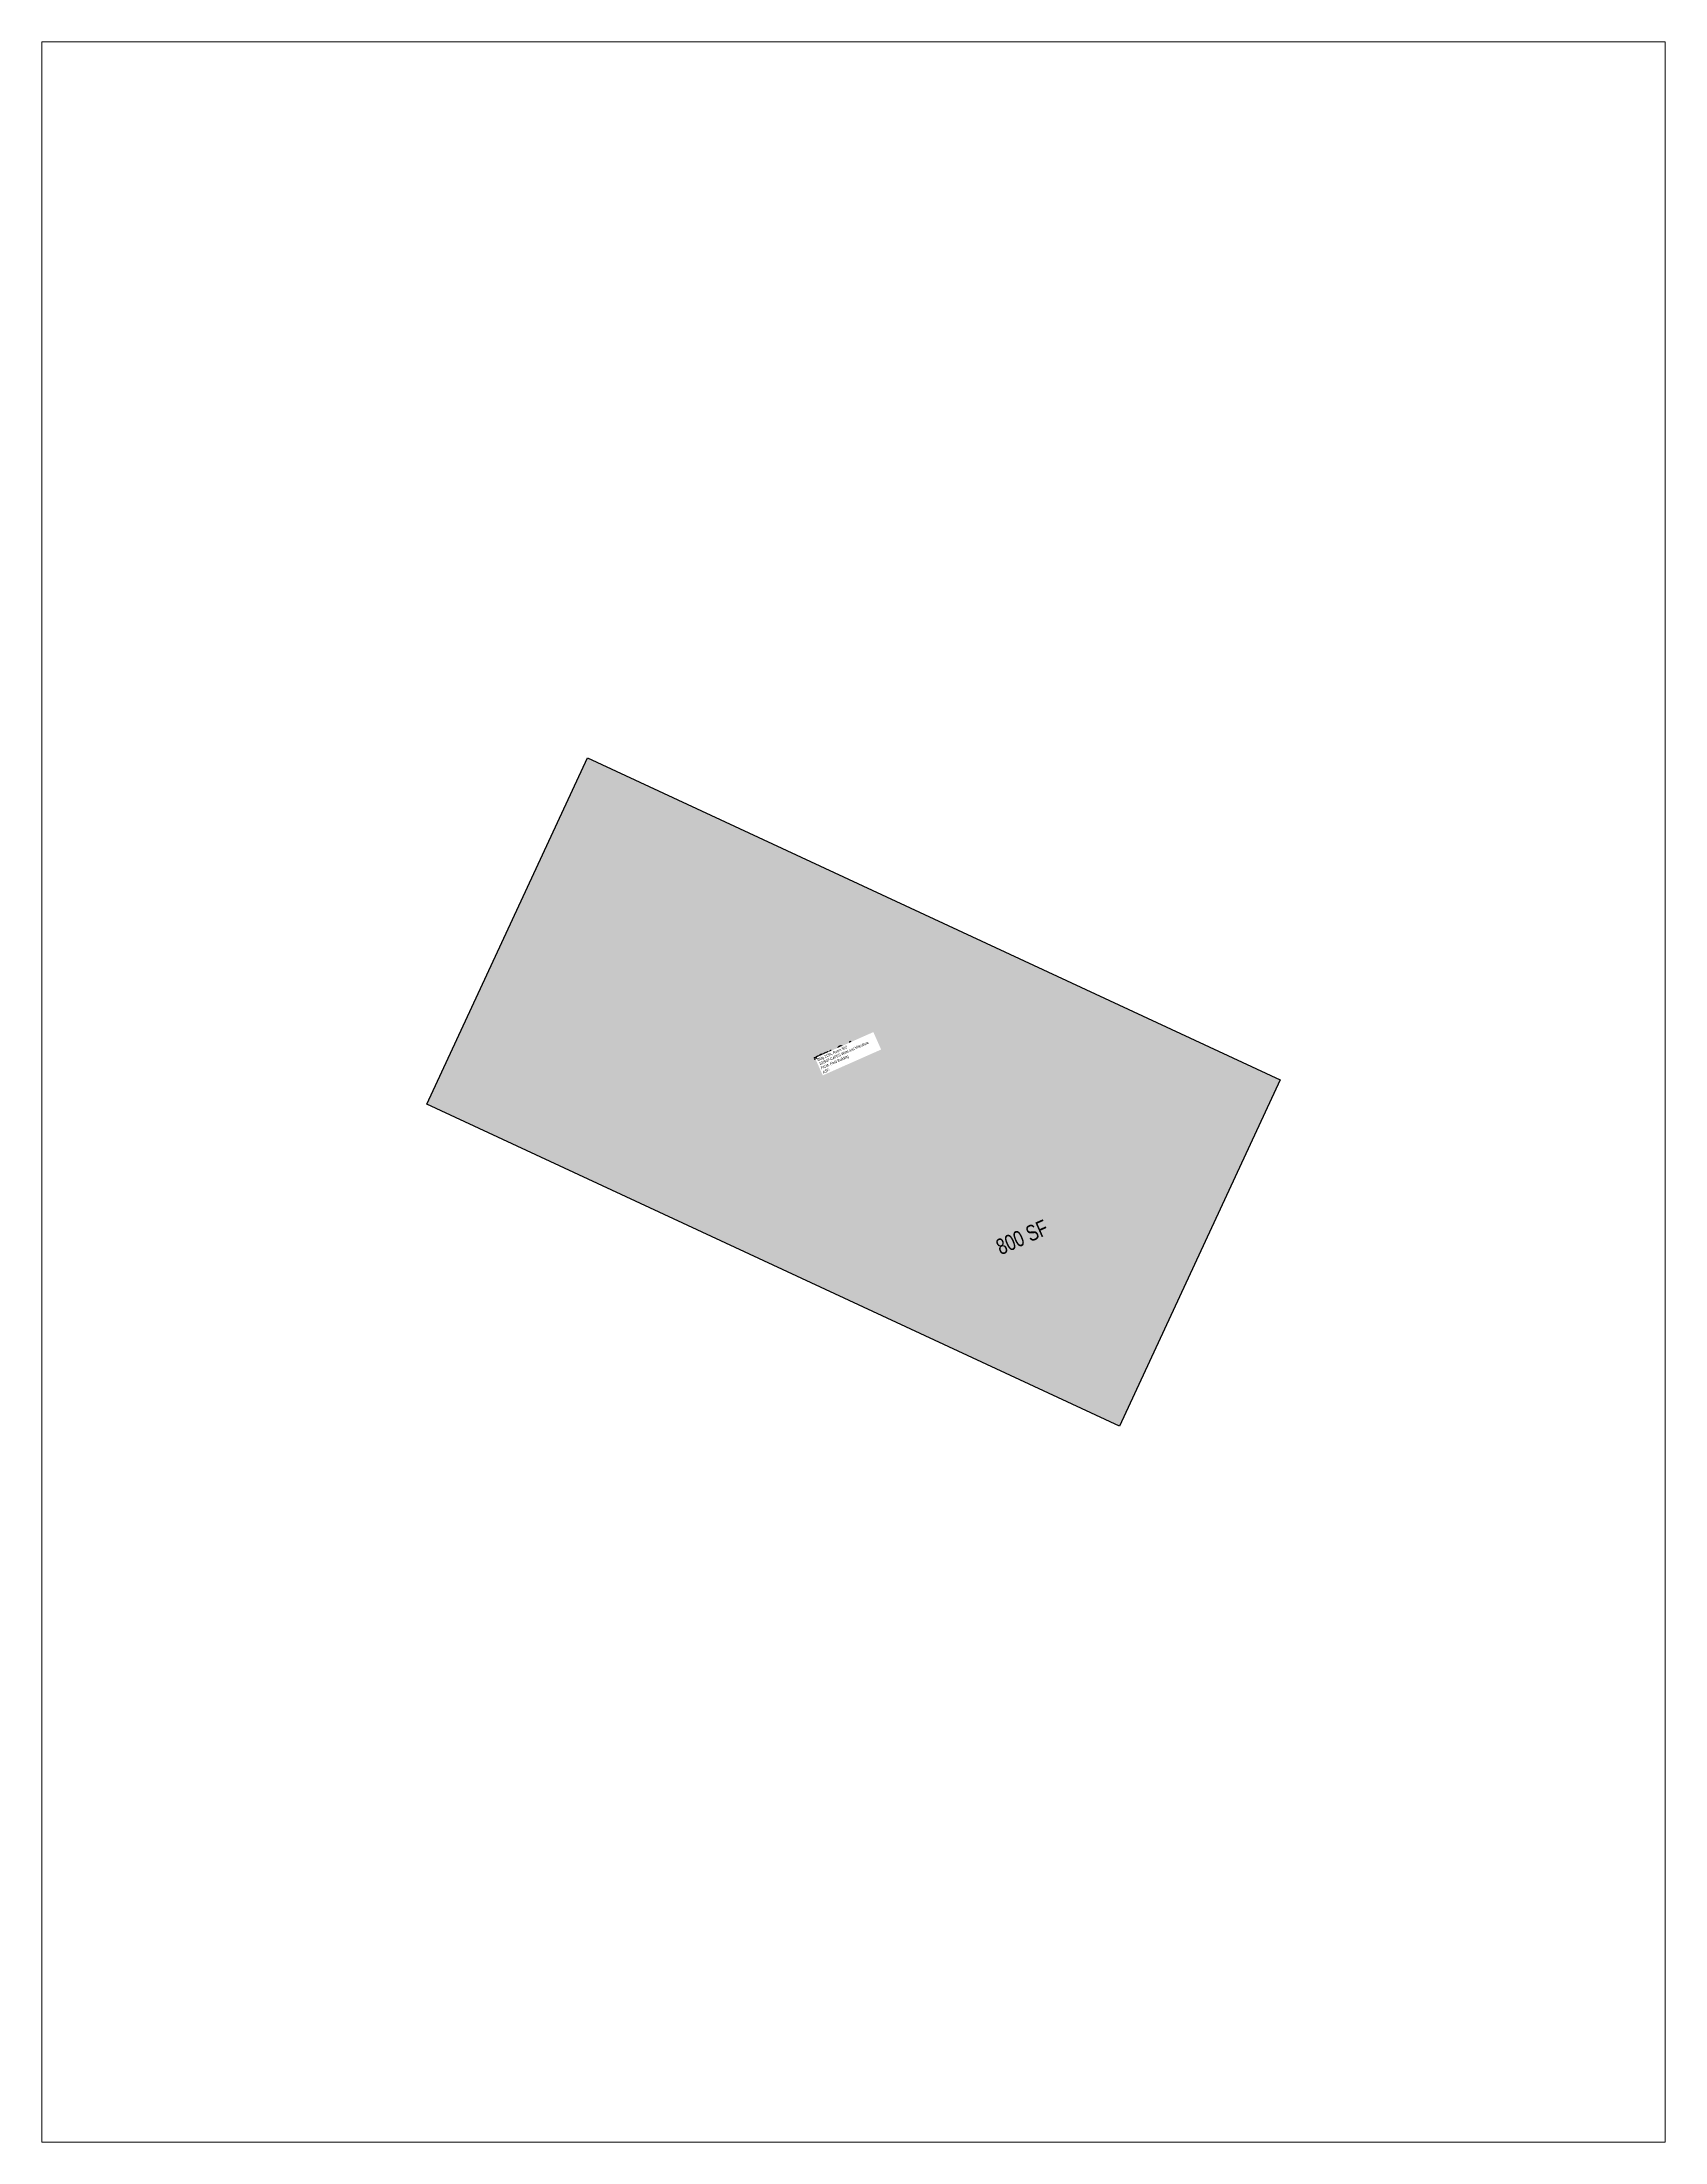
# Paper-space layout 'Layout1' of a CAD drawing. Header units: inches. Extents: x 0 to 8.5, y 0 to 11.
# The model-space entities are those that its viewports show. They can reach past a viewport. Long polylines and large blocks are cut down to what shows.
import ezdxf
from ezdxf.enums import TextEntityAlignment as Align

# ---------------------------------------------------------------- set-up
doc = ezdxf.new("R2010")
doc.units = ezdxf.units.IN
doc.header["$MEASUREMENT"] = 0
for name, color, linetype in [('A-IDEN-RNUM', 7, 'Continuous'), ('A-IDEN-SNUM', 4, 'Continuous'), ('A-IDEN-VNUM', 4, 'Continuous'), ('A-WALL', 5, 'Continuous'), ('AREA-ASSIGN', 7, 'Continuous'), ('AREA-GROSS', 1, 'Continuous'), ('AREA-TEXT', 3, 'Continuous'), ('Rooms-Category-Color', 7, 'Continuous'), ('Rooms-College-Color', 7, 'Continuous'), ('Rooms-Department-Color', 7, 'Continuous'), ('Rooms-Division-Color', 7, 'Continuous'), ('Rooms-Information', 7, 'Continuous')]:
    doc.layers.add(name, color=color, linetype=linetype)
doc.styles.add('AREA', font='arial.ttf', dxfattribs={"width": 0.75, "height": 60})
doc.styles.add('ID', font='ARIALN.TTF', dxfattribs={"width": 0.85, "height": 0.25})
doc.styles.add('ROOMSNUMBER', font='TXT.SHX', dxfattribs={"height": 1})

msp = doc.modelspace()

# ---------------------------------------------------------------- hatches: boundary and pattern name
at = {"layer": 'Rooms-Category-Color', "true_color": 0xfbafa2}
msp.add_hatch(color=21, dxfattribs=at).paths.add_polyline_path([(69133200.2, 27745766.8), (69133635.6, 27745564.6), (69133534.5, 27745346.9), (69133099.2, 27745549.1)])
at = {"layer": 'Rooms-College-Color', "true_color": 0xadadad}
msp.add_hatch(color=253, dxfattribs=at).paths.add_polyline_path([(69133200.2, 27745766.8), (69133635.6, 27745564.6), (69133534.5, 27745346.9), (69133099.2, 27745549.1)])
at = {"layer": 'Rooms-Department-Color', "true_color": 0xe3c5e1}
msp.add_hatch(color=254, dxfattribs=at).paths.add_polyline_path([(69133200.2, 27745766.8), (69133635.6, 27745564.6), (69133534.5, 27745346.9), (69133099.2, 27745549.1)])
at = {"layer": 'Rooms-Division-Color', "true_color": 0xe3c5e1}
msp.add_hatch(color=254, dxfattribs=at).paths.add_polyline_path([(69133200.2, 27745766.8), (69133635.6, 27745564.6), (69133534.5, 27745346.9), (69133099.2, 27745549.1)])

# ---------------------------------------------------------------- linework, layer by layer
at = {"layer": 'A-WALL'}
msp.add_lwpolyline([(69133200.2, 27745766.8), (69133635.6, 27745564.6), (69133534.5, 27745346.9), (69133099.2, 27745549.1)], close=True, dxfattribs=at)
at = {"layer": 'AREA-ASSIGN'}
msp.add_lwpolyline([(69133200.2, 27745766.8), (69133635.6, 27745564.6), (69133534.5, 27745346.9), (69133099.2, 27745549.1)], close=True, dxfattribs=at)
at = {"layer": 'AREA-GROSS'}
msp.add_lwpolyline([(69133200.2, 27745766.8), (69133635.6, 27745564.6), (69133534.5, 27745346.9), (69133099.2, 27745549.1)], close=True, dxfattribs=at)

# ---------------------------------------------------------------- texts
at = {"layer": 'A-IDEN-RNUM', "style": 'ROOMSNUMBER'}
msp.add_text('0910-00', height=1.2, rotation=23.9, dxfattribs=at).set_placement((69133347.2, 27745579.9), align=Align.MIDDLE)
at = {"layer": 'A-IDEN-SNUM', "style": 'ROOMSNUMBER'}
msp.add_text('213A091000', height=1.2, rotation=23.9, dxfattribs=at).set_placement((69133347.2, 27745579.9), align=Align.MIDDLE)
at = {"layer": 'A-IDEN-VNUM', "style": 'ID', "width": 0.85}
msp.add_text('213A', height=12, rotation=23.9, dxfattribs=at).set_placement((69133358.6, 27745579.4), align=Align.MIDDLE)
at = {"layer": 'AREA-TEXT', "style": 'AREA', "width": 0.75}
msp.add_text('800 SF', height=10, rotation=23.9, dxfattribs=at).set_placement((69133473.3, 27745465.6), align=Align.MIDDLE_CENTER)

# ---------------------------------------------------------------- next in the draw order: texts
at = {"layer": 'Rooms-Information', "insert": (69133348.5, 27745568.4), "char_height": 1.714, "width": 38.4, "attachment_point": 7, "rotation": 23.9, "style": 'ID', "bg_fill": 3, "box_fill_scale": 1.5, "bg_fill_color": 256, "bg_fill_true_color": 13158600, "bg_fill_transparency": 0}
msp.add_mtext('Bldg.213A, Room 910^M^J102507-CAFES-Wine and Viticulture^M^JFICM: Field Building^M^JASF: ', dxfattribs=at)

psp = doc.layouts.get("Layout1")

# ---------------------------------------------------------------- viewports
at = {"layer": '0'}
psp.add_viewport(center=(4.25, 5.5), size=(8.5, 10.9999), view_center_point=(69133367.375, 27745556.85), view_height=1319.9868, dxfattribs=at)

doc.saveas('drawing.dxf')
